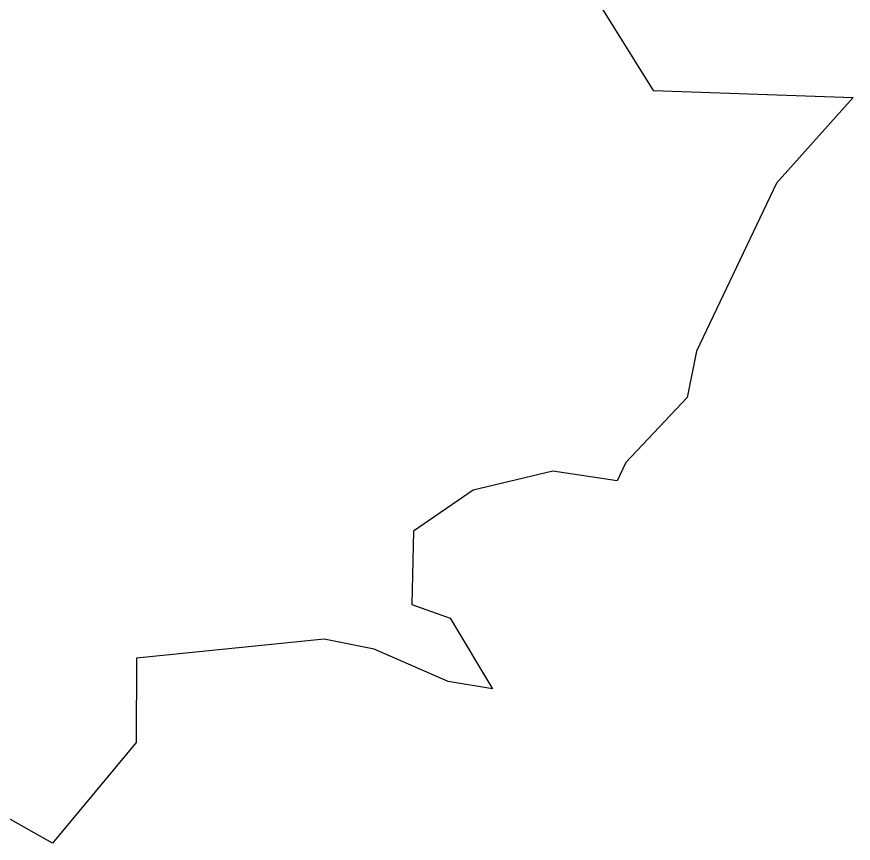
# Model space of a CAD drawing. Header units: metres. Extents: x 305319 to 309379, y 1922910 to 1926166.
# Drawn here: x 308368 to 309379, y 1923100 to 1924100 of the extents above; entities that cross this region are included whole.
import ezdxf

# ---------------------------------------------------------------- set-up
doc = ezdxf.new("R2010")
doc.units = ezdxf.units.M

msp = doc.modelspace()

# ---------------------------------------------------------------- linework, layer by layer
at = {"color": 3}
for p, q in [((309032.1, 1924179.5), (309137.7, 1924010.5)), ((309137.7, 1924010.5), (309379.4, 1924001.9)), ((309379.4, 1924001.9), (309286.6, 1923898.4)), ((309286.6, 1923898.4), (309189.9, 1923695.4)), ((309189.9, 1923695.4), (309178.8, 1923639.1)), ((309178.8, 1923639.1), (309104.5, 1923560.6)), ((309104.5, 1923560.6), (309094.2, 1923538.3)), ((309016.4, 1923550.3), (308920.1, 1923527.3)), ((309094.2, 1923538.3), (309016.4, 1923550.3)), ((308920.1, 1923527.3), (308847.9, 1923477.5)), ((308847.9, 1923477.5), (308845.9, 1923389)), ((308845.9, 1923389), (308892.4, 1923372.6)), ((308892.4, 1923372.6), (308943.3, 1923287.1)), ((308739.8, 1923346.9), (308513.3, 1923324)), ((308800.2, 1923334.9), (308739.8, 1923346.9)), ((308889.8, 1923295.9), (308800.2, 1923334.9)), ((308513.3, 1923324), (308512.8, 1923222.2)), ((308943.3, 1923287.1), (308889.8, 1923295.9)), ((308512.8, 1923222.2), (308411.6, 1923100.3)), ((308411.6, 1923100.3), (308295, 1923166.2))]:
    msp.add_line(p, q, dxfattribs=at)

doc.saveas('drawing.dxf')
